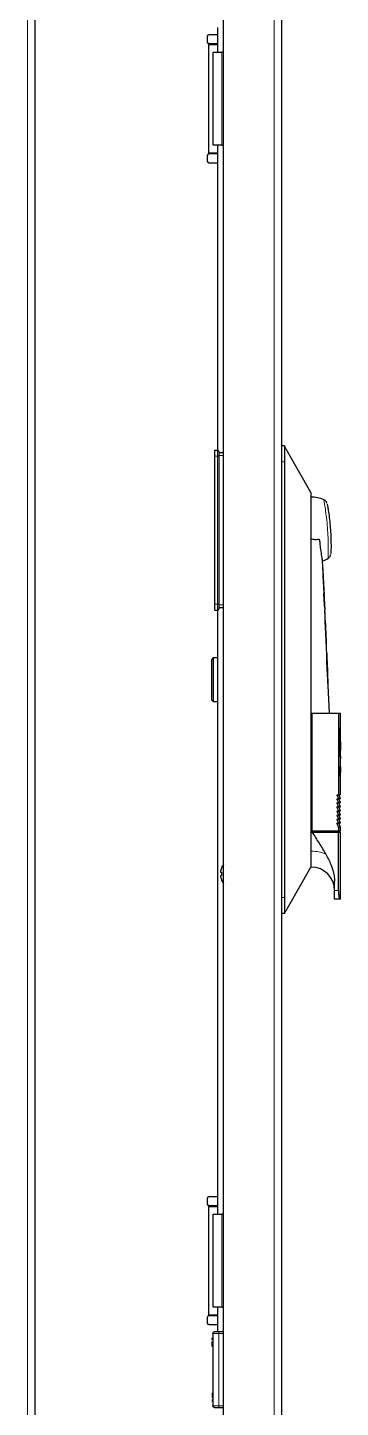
# Model space of a CAD drawing. Header units: millimetres. Extents: x -317 to 1498, y -422 to 1043.
# Drawn here: x 429.9 to 537.5, y 49.8 to 524.8 of the extents above; entities that cross this region are included whole.
import ezdxf

# ---------------------------------------------------------------- set-up
doc = ezdxf.new("R2010")
doc.units = ezdxf.units.MM

msp = doc.modelspace()

# ---------------------------------------------------------------- linework, layer by layer
at = {"color": 8, "linetype": 'Continuous', "lineweight": 18}
for p, q in [((429.95, -274.62), (429.95, 875.18)), ((514.67, -277.22), (514.67, 877.78)), ((495.22, 518.98), (495.22, 519.28)), ((495.22, 516.28), (495.22, 518.98)), ((496.77, 484.28), (496.77, 516.28)), ((495.22, 481.58), (495.22, 484.28)), ((495.22, 481.28), (495.22, 481.58)), ((494.37, 377.28), (495.27, 377.28)), ((495.27, 377.28), (495.27, 379.28)), ((495.27, 377.28), (495.67, 377.28)), ((495.27, 326.28), (495.27, 377.28)), ((497.27, 377.48), (495.67, 377.48)), ((518.27, 375.28), (517.27, 375.28)), ((494.37, 326.28), (495.27, 326.28)), ((495.27, 324.28), (495.27, 326.28)), ((495.27, 326.28), (495.67, 326.28)), ((495.67, 326.08), (497.27, 326.08)), ((532.46, 316.26), (532.45, 316.26)), ((532.5, 315.29), (532.49, 315.29)), ((527.48, 288.78), (527.48, 248.28)), ((536.83, 260.78), (537.48, 260.78)), ((527.48, 241.25), (527.27, 241.25)), ((527.48, 235.78), (527.48, 241.25)), ((518.27, 225.28), (517.27, 225.28)), ((535.48, 227.78), (536.83, 227.78)), ((495.22, 118.98), (495.22, 119.28)), ((495.22, 116.28), (495.22, 118.98)), ((496.77, 84.28), (496.77, 116.28)), ((495.22, 81.58), (495.22, 84.28)), ((495.22, 81.28), (495.22, 81.58)), ((495.67, 75.28), (497.27, 75.28)), ((495.67, 50.28), (495.67, 75.28)), ((497.27, 50.28), (495.67, 50.28))]:
    msp.add_line(p, q, dxfattribs=at)
at = {"color": 7, "linetype": 'Continuous', "lineweight": 25}
for p, q in [((432.55, -277.22), (432.55, 877.78)), ((497.27, -277.22), (497.27, 877.78)), ((517.27, 875.18), (517.27, 377.78)), ((495.27, 524.78), (495.27, 516.28)), ((491.72, 521.78), (491.72, 519.78)), ((495.27, 522.28), (492.22, 522.28)), ((492.22, 519.28), (495.27, 519.28)), ((492.22, 519.28), (492.22, 518.98)), ((492.22, 481.58), (492.22, 518.98)), ((492.22, 518.98), (495.22, 518.98)), ((494.72, 519.28), (494.72, 518.98)), ((495.22, 518.98), (495.27, 518.98)), ((493.77, 484.28), (493.77, 516.28)), ((493.77, 516.28), (496.77, 516.28)), ((497.27, 516.28), (496.77, 516.28)), ((491.72, 480.78), (491.72, 478.78)), ((495.22, 481.58), (492.22, 481.58)), ((492.22, 481.58), (492.22, 481.28)), ((495.27, 481.28), (492.22, 481.28)), ((496.77, 484.28), (493.77, 484.28)), ((494.72, 481.58), (494.72, 481.28)), ((495.27, 481.58), (495.22, 481.58)), ((495.27, 484.28), (495.27, 379.28)), ((496.77, 484.28), (497.27, 484.28)), ((492.22, 478.28), (495.27, 478.28)), ((518.27, 380.78), (517.27, 380.78)), ((494.37, 377.28), (494.37, 379.28)), ((494.37, 379.28), (495.27, 379.28)), ((494.37, 326.28), (494.37, 377.28)), ((495.67, 378.88), (495.67, 377.28)), ((495.67, 378.48), (497.27, 378.48)), ((495.67, 377.28), (495.67, 326.28)), ((517.27, 377.78), (517.27, 375.28)), ((517.27, 375.28), (517.27, 225.28)), ((518.27, 375.28), (518.27, 225.28)), ((527.27, 364.78), (519.35, 378.87)), ((527.27, 364.78), (527.27, 359.31)), ((527.27, 359.31), (527.27, 351.78)), ((527.27, 351.78), (527.27, 248.78)), ((534.21, 343.72), (534.22, 343.91)), ((531.79, 332.11), (531.39, 341.3)), ((531.51, 338.08), (531.46, 338.46)), ((531.52, 338.08), (531.47, 338.46)), ((531.47, 338.46), (531.59, 335.3)), ((531.52, 337.79), (531.51, 338.08)), ((531.52, 338.08), (531.51, 338.08)), ((531.53, 337.79), (531.52, 338.08)), ((531.53, 337.79), (531.52, 337.79)), ((531.88, 330.02), (531.78, 332.11)), ((531.79, 332.1), (531.78, 332.1)), ((532.06, 326.11), (531.83, 329.91)), ((532.04, 326.51), (531.9, 329.61)), ((531.9, 328.21), (532.14, 324.22)), ((494.37, 324.28), (494.37, 326.28)), ((494.37, 324.28), (495.27, 324.28)), ((495.27, 324.28), (495.27, 116.28)), ((495.67, 326.28), (495.67, 324.68)), ((497.27, 325.08), (495.67, 325.08)), ((532.03, 326.51), (532.06, 326.11)), ((532.1, 324.86), (532.05, 326.11)), ((532.06, 326.11), (532.05, 326.11)), ((532.08, 324.22), (532.07, 324.22)), ((532.14, 324.22), (532.08, 324.22)), ((532.23, 322), (532.13, 324.22)), ((532.17, 322), (532.17, 322.01)), ((532.17, 322), (532.17, 322)), ((532.29, 320.74), (532.24, 322)), ((532.28, 320.73), (532.28, 320.74)), ((532.39, 318.28), (532.3, 320.42)), ((532.4, 318.28), (532.39, 318.28)), ((532.6, 313.73), (532.4, 318.31)), ((532.45, 316.26), (532.49, 315.29)), ((532.46, 316.26), (532.5, 315.29)), ((532.57, 313.73), (532.56, 313.73)), ((532.69, 311.36), (532.59, 313.73)), ((532.64, 311.36), (532.64, 311.36)), ((532.81, 308.9), (532.7, 311.37)), ((532.76, 309.66), (532.77, 309.66)), ((532.77, 309.66), (532.78, 309.66)), ((532.8, 309.13), (532.79, 309.28)), ((532.82, 308.73), (532.8, 309.01)), ((493.77, 307.78), (493.27, 307.28)), ((493.27, 300.28), (493.27, 307.28)), ((495.27, 307.78), (493.77, 307.78)), ((493.77, 307.78), (493.77, 300.28)), ((532.84, 307.43), (532.82, 307.43)), ((532.85, 307.43), (532.83, 307.43)), ((532.89, 306.97), (532.84, 308.21)), ((532.87, 306.64), (532.84, 307.43)), ((532.88, 306.64), (532.85, 307.43)), ((532.86, 306.64), (532.85, 306.64)), ((532.86, 306.64), (532.88, 306.64)), ((532.87, 307.46), (532.92, 306.36)), ((532.91, 306.65), (532.89, 306.97)), ((532.95, 305.75), (532.91, 306.55)), ((533, 304.52), (532.95, 305.75)), ((493.27, 293.28), (493.27, 300.28)), ((493.77, 300.28), (493.77, 292.78)), ((533.04, 303.71), (533.02, 303.99)), ((533.05, 303.46), (533.04, 303.6)), ((533.18, 300.4), (533.06, 303.07)), ((533.06, 302.99), (533.06, 302.99)), ((533.07, 302.99), (533.07, 302.99)), ((533.18, 298.93), (533.12, 300.38)), ((533.14, 300.39), (533.13, 300.39)), ((533.26, 298.28), (533.17, 300.4)), ((533.69, 288.78), (533.27, 298.28)), ((493.27, 293.28), (493.77, 292.78)), ((493.77, 292.78), (495.27, 292.78)), ((527.27, 288.78), (527.48, 288.78)), ((527.48, 288.78), (527.72, 288.78)), ((527.72, 288.78), (527.72, 248.28)), ((527.72, 288.78), (536.83, 288.78)), ((536.83, 288.78), (536.83, 260.78)), ((536.83, 288.78), (537.48, 288.78)), ((537.48, 283.78), (537.48, 288.78)), ((537.23, 283.78), (537.48, 283.78)), ((537.23, 283.78), (537.23, 274.02)), ((537.35, 281.83), (537.35, 275.97)), ((537.36, 281.83), (537.35, 281.83)), ((537.36, 281.83), (537.36, 275.97)), ((537.36, 281.83), (537.48, 281.83)), ((537.48, 280.85), (537.41, 280.85)), ((537.41, 280.85), (537.41, 275.97)), ((537.47, 281.83), (537.47, 283.78)), ((537.47, 278.9), (537.47, 280.85)), ((537.48, 280.85), (537.48, 281.83)), ((537.36, 275.97), (537.35, 275.97)), ((537.41, 275.97), (537.36, 275.97)), ((537.46, 278.9), (537.46, 275.97)), ((537.47, 278.9), (537.46, 278.9)), ((537.47, 275.97), (537.46, 275.97)), ((537.47, 278.9), (537.47, 275.97)), ((537.47, 278.9), (537.48, 278.9)), ((537.47, 274.02), (537.47, 275.97)), ((537.48, 275.97), (537.47, 275.97)), ((537.48, 275.97), (537.48, 278.9)), ((537.41, 274.02), (537.23, 274.02)), ((537.41, 274.02), (537.41, 271.09)), ((537.48, 271.09), (537.41, 271.09)), ((537.46, 274.02), (537.46, 273.05)), ((537.47, 274.02), (537.46, 274.02)), ((537.47, 273.05), (537.46, 273.05)), ((537.47, 274.02), (537.47, 273.05)), ((537.47, 274.02), (537.48, 274.02)), ((537.47, 271.09), (537.47, 273.05)), ((537.48, 273.05), (537.47, 273.05)), ((537.48, 273.05), (537.48, 274.02)), ((537.48, 270.22), (537.48, 271.09)), ((537.37, 270.22), (537.23, 270.22)), ((537.23, 270.22), (537.23, 267.25)), ((537.23, 267.25), (537.3, 267.25)), ((537.29, 269.72), (537.29, 268.93)), ((537.3, 269.72), (537.29, 269.72)), ((537.3, 268.93), (537.29, 268.93)), ((537.29, 268.43), (537.29, 267.25)), ((537.3, 268.43), (537.29, 268.43)), ((537.3, 269.72), (537.3, 268.93)), ((537.3, 269.72), (537.36, 269.72)), ((537.36, 268.93), (537.3, 268.93)), ((537.3, 268.43), (537.3, 267.25)), ((537.3, 268.43), (537.35, 268.43)), ((537.38, 267.25), (537.4, 267.25)), ((537.4, 268.69), (537.39, 268.69)), ((537.39, 267.25), (537.43, 267.25)), ((537.43, 269.38), (537.42, 269.38)), ((537.43, 268.04), (537.42, 268.04)), ((537.42, 267.68), (537.42, 267.67)), ((537.43, 267.68), (537.42, 267.68)), ((537.43, 267.67), (537.42, 267.67)), ((537.42, 267.34), (537.42, 267.25)), ((537.43, 267.34), (537.42, 267.34)), ((537.43, 267.68), (537.43, 267.67)), ((537.43, 267.34), (537.43, 267.25)), ((537.47, 270.22), (537.44, 267.25)), ((537.44, 267.25), (537.47, 267.25)), ((537.46, 268.35), (537.47, 269.62)), ((537.47, 268.35), (537.46, 268.35)), ((537.46, 267.25), (537.46, 267.86)), ((537.47, 267.86), (537.46, 267.86)), ((537.48, 270.22), (537.47, 270.22)), ((537.47, 268.35), (537.48, 269.62)), ((537.48, 269.62), (537.47, 269.62)), ((537.47, 267.86), (537.47, 268.68)), ((537.47, 268.35), (537.48, 268.35)), ((537.47, 267.86), (537.48, 267.86)), ((537.47, 267.25), (537.47, 267.86)), ((537.48, 269.59), (537.48, 270.22)), ((537.48, 269.62), (537.48, 268.35)), ((537.48, 260.78), (537.48, 267.86)), ((536.29, 260.68), (536.72, 260.68)), ((536.29, 259.28), (536.72, 259.28)), ((536.29, 257.88), (536.72, 257.88)), ((537.38, 260.68), (536.72, 260.68)), ((537.38, 259.28), (536.72, 259.28)), ((537.38, 257.88), (536.72, 257.88)), ((537.48, 259.38), (536.83, 259.38)), ((537.48, 257.98), (536.83, 257.98)), ((537.48, 256.58), (536.83, 256.58)), ((537.48, 259.38), (536.98, 260.68)), ((537.48, 257.98), (536.98, 259.28)), ((537.48, 256.58), (536.98, 257.88)), ((536.29, 256.48), (536.72, 256.48)), ((536.29, 255.08), (536.72, 255.08)), ((536.29, 253.68), (536.72, 253.68)), ((536.29, 252.28), (536.72, 252.28)), ((537.38, 256.48), (536.72, 256.48)), ((537.38, 255.08), (536.72, 255.08)), ((537.38, 253.68), (536.72, 253.68)), ((537.38, 252.28), (536.72, 252.28)), ((537.48, 255.18), (536.83, 255.18)), ((537.48, 253.78), (536.83, 253.78)), ((537.48, 252.38), (536.83, 252.38)), ((537.48, 255.18), (536.98, 256.48)), ((537.48, 253.78), (536.98, 255.08)), ((537.48, 252.38), (536.98, 253.68)), ((537.48, 250.98), (536.98, 252.28)), ((527.27, 248.78), (527.27, 247.78)), ((527.27, 248.28), (527.48, 248.28)), ((527.48, 247.78), (527.27, 247.78)), ((527.48, 248.28), (527.72, 248.28)), ((527.48, 247.78), (527.72, 247.78)), ((527.72, 248.28), (536.83, 248.28)), ((527.72, 247.78), (536.83, 247.78)), ((535.48, 247.78), (535.46, 248.28)), ((536.29, 250.88), (536.72, 250.88)), ((537.38, 250.88), (536.72, 250.88)), ((537.48, 250.98), (536.83, 250.98)), ((536.83, 249.58), (536.83, 248.28)), ((537.48, 249.58), (536.83, 249.58)), ((536.83, 248.28), (537.48, 248.28)), ((536.83, 227.78), (536.83, 247.78)), ((536.83, 247.78), (537.48, 247.78)), ((537.48, 249.58), (536.98, 250.88)), ((537.48, 248.28), (537.48, 249.58)), ((537.48, 224.78), (537.48, 247.78)), ((527.27, 241.25), (527.27, 235.78)), ((496.25, 234.06), (496.56, 233.98)), ((496.56, 232.89), (496.25, 232.8)), ((496.56, 235.43), (496.56, 235.35)), ((496.56, 233.98), (496.56, 232.89)), ((519.35, 221.7), (527.27, 235.78)), ((527.27, 235.78), (527.48, 235.78)), ((496.56, 231.51), (496.56, 231.44)), ((535.48, 227.78), (535.48, 230.87)), ((517.27, 225.28), (517.27, 222.78)), ((537.2, 224.78), (535.48, 224.78)), ((537.48, 224.78), (537.2, 224.78)), ((517.27, 222.78), (517.27, -274.62)), ((518.27, 219.78), (517.27, 219.78)), ((491.72, 121.78), (491.72, 119.78)), ((495.27, 122.28), (492.22, 122.28)), ((492.22, 119.28), (495.27, 119.28)), ((492.22, 119.28), (492.22, 118.98)), ((492.22, 81.58), (492.22, 118.98)), ((492.22, 118.98), (495.22, 118.98)), ((494.72, 119.28), (494.72, 118.98)), ((495.22, 118.98), (495.27, 118.98)), ((493.77, 116.28), (496.77, 116.28)), ((493.77, 84.28), (493.77, 116.28)), ((497.27, 116.28), (496.77, 116.28)), ((491.72, 80.78), (491.72, 78.78)), ((495.22, 81.58), (492.22, 81.58)), ((492.22, 81.58), (492.22, 81.28)), ((495.27, 81.28), (492.22, 81.28)), ((496.77, 84.28), (493.77, 84.28)), ((494.72, 81.58), (494.72, 81.28)), ((495.27, 81.58), (495.22, 81.58)), ((495.27, 84.28), (495.27, 75.78)), ((496.77, 84.28), (497.27, 84.28)), ((492.22, 78.28), (495.27, 78.28)), ((493.67, 75.28), (493.67, 50.28)), ((497.27, 75.78), (495.67, 75.78)), ((495.67, 49.78), (497.27, 49.78))]:
    msp.add_line(p, q, dxfattribs=at)
at = {"color": 7, "linetype": 'Continuous', "lineweight": 25, "flags": 128}
for points in [[(531.83, 329.91), (531.87, 328.96), (531.9, 328.21)], [(532.08, 324.22), (532.13, 322.98), (532.17, 322)], [(532.45, 315.6), (532.56, 313.23), (532.64, 311.36)], [(532.49, 315.29), (532.53, 314.41), (532.56, 313.73)], [(532.5, 315.29), (532.54, 314.41), (532.57, 313.73)], [(532.84, 306.78), (533.03, 302.38), (533.18, 298.93)], [(533.13, 300.39), (532.97, 303.89), (532.85, 306.64)], [(533.14, 300.39), (532.98, 303.89), (532.86, 306.64)], [(537.39, 267.95), (537.39, 267.77), (537.39, 267.63)], [(537.42, 267.68), (537.42, 267.89), (537.42, 268.04)], [(537.43, 267.68), (537.43, 267.89), (537.43, 268.04)]]:
    msp.add_lwpolyline(points, dxfattribs=at)
at = {"color": 7, "linetype": 'Continuous', "lineweight": 25}
for centre, radius, start, end in [((492.22, 521.78), 0.5, 90, 180), ((492.22, 519.78), 0.5, 180, 270), ((492.22, 480.78), 0.5, 90, 180), ((492.22, 478.78), 0.5, 180, 270), ((495.27, 378.88), 0.4, 0, 90), ((527.27, 351.78), 11.4, 66.3755, 90), ((527.27, 351.78), 11.4, 291.3621, 301.7163), ((495.27, 324.68), 0.4, 270, 0), ((537.38, 260.78), 0.1, 270, 0), ((537.38, 259.38), 0.1, 270, 0), ((537.38, 257.98), 0.1, 270, 0), ((537.38, 256.58), 0.1, 270, 0), ((537.38, 255.18), 0.1, 270, 0), ((537.38, 253.78), 0.1, 270, 0), ((537.38, 252.38), 0.1, 270, 0), ((537.38, 250.98), 0.1, 270, 0), ((501.66, 233.44), 5.45, 159.4225, 173.4124), ((501.66, 233.43), 5.45, 186.5876, 200.5775), ((501.52, 233.43), 5.35, 142.6001, 158.0913), ((527.48, 227.78), 8, 0, 90), ((501.52, 233.43), 5.35, 201.9087, 217.3999), ((492.22, 121.78), 0.5, 90, 180), ((492.22, 119.78), 0.5, 180, 270), ((492.22, 80.78), 0.5, 90, 180), ((492.22, 78.78), 0.5, 180, 270)]:
    msp.add_arc(centre, radius, start, end, dxfattribs=at)
at = {"color": 8, "linetype": 'Continuous', "lineweight": 18}
msp.add_arc((527.63, 229.19), 12.07, 66.2895, 90.7132, dxfattribs=at)
at = {"color": 7, "linetype": 'Continuous', "lineweight": 25}
for points, knots in [([(518.27, 380.78), (518.27, 380.72), (518.27, 380.6), (518.27, 379.65), (518.27, 378.26), (518.27, 376.71), (518.27, 375.69), (518.27, 375.28)], [0, 0, 0, 0, 0.214694, 0.429388, 0.644082, 0.858775, 1, 1, 1, 1]), ([(519.35, 378.86), (519.16, 379.17), (518.8, 379.75), (518.45, 380.45), (518.28, 380.79)], [0, 0, 0, 0, 0.5253232, 1, 1, 1, 1]), ([(532.9, 361.02), (532.88, 361.08), (532.82, 361.26), (532.64, 361.57), (532.33, 361.94), (532.02, 362.11), (531.85, 362.21)], [0, 0, 0, 0, 0.124152, 0.341643, 0.649974, 1, 1, 1, 1]), ([(532.98, 360.68), (532.97, 360.71), (532.96, 360.8), (533.05, 360.29), (533.25, 359.1), (533.59, 356.88), (533.9, 354.12), (534.14, 351.17), (534.25, 348.39), (534.27, 346.07), (534.24, 344.44), (534.21, 343.78), (534.21, 343.73), (534.21, 343.72)], [0, 0, 0, 0, 0.030403, 0.098769, 0.206023, 0.316924, 0.429796, 0.54227, 0.652144, 0.75822, 0.860909, 0.962167, 1, 1, 1, 1]), ([(531.37, 341.3), (531.37, 341.29), (531.38, 341.27), (531.13, 342.63), (530.81, 344.82), (530.52, 346.89), (530.45, 348.12), (530.21, 348.49), (530.14, 348.54), (530.08, 348.57), (529.95, 348.55), (529.51, 348.48), (528.58, 348.45), (527.77, 348.66), (527.29, 348.78)], [0, 0, 0, 0, 0.142012, 0.367407, 0.591524, 0.739403, 0.813293, 0.820175, 0.825597, 0.829287, 0.833027, 0.848744, 0.911869, 1, 1, 1, 1]), ([(533.27, 342.11), (533.35, 342.16), (533.57, 342.28), (533.82, 342.58), (534.03, 342.92), (534.13, 343.2), (534.17, 343.36), (534.18, 343.42)], [0, 0, 0, 0, 0.1747015, 0.4583416, 0.6963812, 0.8885007, 1, 1, 1, 1]), ([(531.62, 335.36), (531.6, 335.8), (531.56, 336.67), (531.54, 337.42), (531.53, 337.79)], [0, 0, 0, 0, 0.500963, 1, 1, 1, 1]), ([(531.59, 335.3), (531.62, 334.71), (531.67, 333.53), (531.76, 331.82), (531.84, 330.51), (531.89, 329.86), (531.9, 329.63), (531.9, 329.6), (531.9, 329.59)], [0, 0, 0, 0, 0.250282, 0.499393, 0.748791, 0.874699, 0.937286, 1, 1, 1, 1]), ([(531.79, 332.1), (531.79, 332.12), (531.79, 332.15), (531.78, 332.41), (531.75, 332.76), (531.72, 333.35), (531.67, 334.23), (531.63, 334.98), (531.62, 335.36)], [0, 0, 0, 0, 0.124416, 0.248357, 0.373982, 0.500169, 0.7494, 1, 1, 1, 1]), ([(532.29, 320.71), (532.29, 320.75), (532.29, 320.83), (532.29, 320.5), (532.3, 319.9), (532.32, 319.39), (532.32, 319.13)], [0, 0, 0, 0, 0.248736, 0.498686, 0.748107, 1, 1, 1, 1]), ([(532.32, 319.13), (532.33, 318.86), (532.35, 318.31), (532.39, 317.11), (532.43, 316.2), (532.45, 315.6)], [0, 0, 0, 0, 0.249362, 0.499672, 1, 1, 1, 1]), ([(532.39, 318.28), (532.39, 318.27), (532.39, 318.26), (532.39, 318.08), (532.39, 317.83), (532.4, 317.48), (532.42, 316.95), (532.44, 316.54), (532.45, 316.26)], [0, 0, 0, 0, 0.249432, 0.37514, 0.499356, 0.623458, 0.749245, 1, 1, 1, 1]), ([(532.4, 318.28), (532.4, 318.27), (532.4, 318.26), (532.4, 318.08), (532.4, 317.83), (532.41, 317.48), (532.43, 316.95), (532.45, 316.54), (532.46, 316.26)], [0, 0, 0, 0, 0.249432, 0.37514, 0.499356, 0.623458, 0.749245, 1, 1, 1, 1]), ([(532.79, 309.28), (532.79, 309.22), (532.8, 309.09), (532.81, 308.68), (532.83, 308.05), (532.86, 307.22), (532.89, 306.65), (532.9, 306.36)], [0, 0, 0, 0, 0.1246, 0.248977, 0.500405, 0.749333, 1, 1, 1, 1]), ([(532.91, 306.36), (532.89, 306.88), (532.86, 307.66), (532.82, 308.62), (532.81, 308.96), (532.8, 309.13)], [0, 0, 0, 0, 0.4989654, 0.749922, 1, 1, 1, 1]), ([(532.92, 306.36), (532.9, 306.78), (532.87, 307.42), (532.84, 308.21), (532.82, 308.56), (532.82, 308.73)], [0, 0, 0, 0, 0.50146, 0.750257, 1, 1, 1, 1]), ([(532.83, 307.43), (532.83, 307.42), (532.83, 307.4), (532.83, 307.25), (532.83, 307.07), (532.83, 306.91), (532.84, 306.82), (532.84, 306.78)], [0, 0, 0, 0, 0.249445, 0.498999, 0.74851, 0.873859, 1, 1, 1, 1]), ([(532.9, 306.36), (532.91, 306.08), (532.94, 305.52), (532.98, 304.7), (533.01, 304.08), (533.04, 303.66), (533.04, 303.53), (533.05, 303.46)], [0, 0, 0, 0, 0.2487307, 0.4973773, 0.750528, 0.8752331, 1, 1, 1, 1]), ([(533.04, 303.6), (533.03, 303.77), (533.02, 304.12), (532.97, 305.07), (532.93, 305.85), (532.91, 306.36)], [0, 0, 0, 0, 0.249575, 0.500842, 1, 1, 1, 1]), ([(532.92, 306.36), (532.94, 305.98), (532.96, 305.51), (532.98, 305.08), (532.98, 305)], [0, 0, 0, 0, 0.802786, 1, 1, 1, 1]), ([(533.02, 303.99), (533.02, 304.16), (533, 304.51), (532.97, 305.31), (532.94, 305.94), (532.92, 306.36)], [0, 0, 0, 0, 0.2508953, 0.500775, 1, 1, 1, 1]), ([(533.05, 303.43), (533.05, 303.36), (533.06, 303.17), (533.06, 303.07), (533.07, 302.99)], [0, 0, 0, 0, 0.3349706, 1, 1, 1, 1]), ([(533.18, 298.93), (533.18, 298.89), (533.19, 298.8), (533.2, 298.64), (533.21, 298.46), (533.22, 298.31), (533.23, 298.29), (533.23, 298.28)], [0, 0, 0, 0, 0.125388, 0.250591, 0.500192, 0.749805, 1, 1, 1, 1]), ([(537.35, 268.43), (537.36, 268.43), (537.37, 268.42), (537.38, 268.36), (537.38, 268.3), (537.39, 268.19), (537.39, 268.07), (537.39, 267.98), (537.39, 267.95)], [0, 0, 0, 0, 0.362307, 0.499762, 0.603895, 0.707751, 0.888159, 1, 1, 1, 1]), ([(537.42, 269.38), (537.42, 269.46), (537.42, 269.61), (537.42, 269.83), (537.41, 269.99), (537.39, 270.2), (537.37, 270.21), (537.36, 270.22)], [0, 0, 0, 0, 0.125885, 0.250002, 0.375256, 0.501237, 1, 1, 1, 1]), ([(537.36, 269.72), (537.37, 269.72), (537.38, 269.71), (537.39, 269.61), (537.39, 269.52), (537.39, 269.42), (537.39, 269.36), (537.39, 269.32)], [0, 0, 0, 0, 0.464779, 0.639498, 0.766783, 0.894486, 1, 1, 1, 1]), ([(537.39, 269.32), (537.39, 269.28), (537.39, 269.2), (537.39, 269.1), (537.39, 269.02), (537.38, 268.93), (537.37, 268.93), (537.36, 268.93)], [0, 0, 0, 0, 0.144848, 0.259554, 0.374146, 0.548842, 1, 1, 1, 1]), ([(537.43, 269.38), (537.43, 269.48), (537.43, 269.64), (537.42, 269.85), (537.42, 270.02), (537.4, 270.2), (537.38, 270.21), (537.37, 270.22)], [0, 0, 0, 0, 0.149141, 0.264134, 0.378852, 0.560232, 1, 1, 1, 1]), ([(537.39, 268.69), (537.4, 268.71), (537.41, 268.76), (537.41, 268.88), (537.42, 269.01), (537.42, 269.17), (537.42, 269.3), (537.42, 269.38)], [0, 0, 0, 0, 0.249783, 0.499064, 0.624235, 0.749653, 1, 1, 1, 1]), ([(537.42, 268.04), (537.42, 268.12), (537.41, 268.23), (537.41, 268.38), (537.41, 268.48), (537.41, 268.56), (537.4, 268.64), (537.4, 268.67), (537.39, 268.69)], [0, 0, 0, 0, 0.250367, 0.375745, 0.500635, 0.625633, 0.750126, 1, 1, 1, 1]), ([(537.39, 267.63), (537.39, 267.6), (537.39, 267.53), (537.39, 267.4), (537.39, 267.31), (537.39, 267.26), (537.39, 267.25)], [0, 0, 0, 0, 0.2561394, 0.5126978, 0.9190221, 1, 1, 1, 1]), ([(537.4, 268.69), (537.41, 268.72), (537.42, 268.77), (537.42, 268.94), (537.43, 269.13), (537.43, 269.29), (537.43, 269.37), (537.43, 269.38)], [0, 0, 0, 0, 0.331473, 0.546481, 0.762526, 0.960277, 1, 1, 1, 1]), ([(537.43, 268.04), (537.43, 268.15), (537.42, 268.31), (537.42, 268.5), (537.41, 268.62), (537.41, 268.66), (537.4, 268.69)], [0, 0, 0, 0, 0.336422, 0.52346, 0.710673, 1, 1, 1, 1]), ([(537.42, 267.34), (537.42, 267.35), (537.42, 267.36), (537.42, 267.4), (537.42, 267.51), (537.42, 267.61), (537.42, 267.67)], [0, 0, 0, 0, 0.1253633, 0.2500316, 0.4996752, 1, 1, 1, 1]), ([(537.43, 267.34), (537.43, 267.35), (537.43, 267.38), (537.43, 267.46), (537.43, 267.56), (537.43, 267.64), (537.43, 267.67)], [0, 0, 0, 0, 0.20263, 0.420406, 0.728008, 1, 1, 1, 1]), ([(536.82, 259.38), (536.73, 259.6), (536.6, 259.92), (536.42, 260.36), (536.33, 260.57), (536.29, 260.68)], [0, 0, 0, 0, 0.499993, 0.749996, 1, 1, 1, 1]), ([(536.82, 257.98), (536.73, 258.2), (536.6, 258.52), (536.42, 258.96), (536.33, 259.17), (536.29, 259.28)], [0, 0, 0, 0, 0.499993, 0.749996, 1, 1, 1, 1]), ([(536.82, 256.58), (536.73, 256.8), (536.6, 257.12), (536.42, 257.56), (536.33, 257.77), (536.29, 257.88)], [0, 0, 0, 0, 0.499993, 0.749996, 1, 1, 1, 1]), ([(536.72, 260.68), (536.73, 260.68), (536.76, 260.69), (536.8, 260.71), (536.82, 260.74), (536.82, 260.77), (536.83, 260.78), (536.83, 260.78)], [0, 0, 0, 0, 0.295691, 0.568687, 0.759853, 0.951912, 1, 1, 1, 1]), ([(536.72, 259.28), (536.73, 259.28), (536.76, 259.29), (536.8, 259.31), (536.82, 259.34), (536.82, 259.37), (536.83, 259.38), (536.83, 259.38)], [0, 0, 0, 0, 0.295691, 0.568687, 0.759853, 0.951912, 1, 1, 1, 1]), ([(536.72, 257.88), (536.73, 257.88), (536.76, 257.89), (536.8, 257.91), (536.82, 257.94), (536.82, 257.97), (536.83, 257.98), (536.83, 257.98)], [0, 0, 0, 0, 0.2956914, 0.5686867, 0.7598531, 0.9519121, 1, 1, 1, 1]), ([(536.72, 256.48), (536.73, 256.48), (536.76, 256.49), (536.8, 256.51), (536.82, 256.54), (536.82, 256.57), (536.83, 256.58), (536.83, 256.58)], [0, 0, 0, 0, 0.2956914, 0.5686867, 0.7598531, 0.9519121, 1, 1, 1, 1]), ([(536.82, 255.18), (536.73, 255.4), (536.6, 255.72), (536.42, 256.16), (536.33, 256.37), (536.29, 256.48)], [0, 0, 0, 0, 0.499993, 0.749996, 1, 1, 1, 1]), ([(536.82, 253.78), (536.73, 254), (536.6, 254.32), (536.42, 254.76), (536.33, 254.97), (536.29, 255.08)], [0, 0, 0, 0, 0.4999933, 0.7499958, 1, 1, 1, 1]), ([(536.82, 252.38), (536.73, 252.6), (536.6, 252.92), (536.42, 253.36), (536.33, 253.57), (536.29, 253.68)], [0, 0, 0, 0, 0.499993, 0.749996, 1, 1, 1, 1]), ([(536.82, 250.98), (536.73, 251.2), (536.6, 251.52), (536.42, 251.96), (536.33, 252.17), (536.29, 252.28)], [0, 0, 0, 0, 0.499993, 0.749996, 1, 1, 1, 1]), ([(536.72, 255.08), (536.73, 255.08), (536.76, 255.09), (536.8, 255.11), (536.82, 255.14), (536.82, 255.17), (536.83, 255.18), (536.83, 255.18)], [0, 0, 0, 0, 0.295691, 0.568687, 0.759853, 0.951912, 1, 1, 1, 1]), ([(536.72, 253.68), (536.73, 253.68), (536.76, 253.69), (536.8, 253.71), (536.82, 253.74), (536.82, 253.77), (536.83, 253.78), (536.83, 253.78)], [0, 0, 0, 0, 0.295691, 0.568687, 0.759853, 0.951912, 1, 1, 1, 1]), ([(536.72, 252.28), (536.73, 252.28), (536.76, 252.29), (536.8, 252.31), (536.82, 252.34), (536.82, 252.37), (536.83, 252.38), (536.83, 252.38)], [0, 0, 0, 0, 0.295691, 0.568687, 0.759853, 0.951912, 1, 1, 1, 1]), ([(527.27, 247.78), (527.27, 246.65), (527.27, 244.31), (527.27, 242.29), (527.27, 241.25)], [0, 0, 0, 0, 0.484389, 1, 1, 1, 1]), ([(527.72, 247.78), (528.54, 246.54), (530.19, 244.05), (531.72, 241.51), (532.48, 240.23)], [0, 0, 0, 0, 0.499713, 1, 1, 1, 1]), ([(536.82, 249.58), (536.73, 249.8), (536.6, 250.12), (536.42, 250.56), (536.33, 250.77), (536.29, 250.88)], [0, 0, 0, 0, 0.499993, 0.749996, 1, 1, 1, 1]), ([(536.72, 250.88), (536.73, 250.88), (536.76, 250.89), (536.8, 250.91), (536.82, 250.94), (536.82, 250.97), (536.83, 250.98), (536.83, 250.98)], [0, 0, 0, 0, 0.295691, 0.568687, 0.759853, 0.951912, 1, 1, 1, 1]), ([(532.48, 240.23), (533.09, 239.06), (534.33, 236.69), (535.34, 233.49), (535.45, 231.49), (535.48, 230.87)], [0, 0, 0, 0, 0.401015, 0.812371, 1, 1, 1, 1]), ([(518.27, 225.28), (518.27, 224.66), (518.27, 223.43), (518.27, 221.78), (518.27, 220.53), (518.27, 219.88), (518.27, 219.81), (518.27, 219.78)], [0, 0, 0, 0, 0.21469, 0.42938, 0.644073, 0.858767, 1, 1, 1, 1]), ([(535.48, 224.78), (535.48, 224.82), (535.48, 224.9), (535.48, 225.5), (535.48, 226.37), (535.48, 227.19), (535.48, 227.66), (535.48, 227.78)], [0, 0, 0, 0, 0.244194, 0.488981, 0.716656, 0.923156, 1, 1, 1, 1]), ([(536.83, 227.78), (536.83, 227.49), (536.84, 226.89), (536.9, 226.1), (536.98, 225.43), (537.08, 224.94), (537.16, 224.79), (537.2, 224.78), (537.2, 224.78)], [0, 0, 0, 0, 0.169896, 0.33938, 0.519039, 0.726848, 0.970472, 1, 1, 1, 1]), ([(518.28, 219.78), (518.45, 220.11), (518.8, 220.81), (519.16, 221.39), (519.35, 221.69)], [0, 0, 0, 0, 0.47459, 1, 1, 1, 1]), ([(493.37, 73.29), (493.37, 73.34), (493.37, 73.42), (493.37, 73.51), (493.37, 73.6), (493.37, 73.73), (493.37, 73.76), (493.37, 73.78)], [0, 0, 0, 0, 0.1246927, 0.1871822, 0.2497734, 0.5000394, 1, 1, 1, 1]), ([(493.37, 73.08), (493.37, 73.08), (493.37, 73.08), (493.37, 73.09), (493.37, 73.1), (493.37, 73.13), (493.37, 73.17), (493.37, 73.21), (493.37, 73.25), (493.37, 73.27), (493.37, 73.29)], [0, 0, 0, 0, 0.128825, 0.180169, 0.243397, 0.36986, 0.499864, 0.749649, 0.843476, 1, 1, 1, 1]), ([(493.37, 71.57), (493.37, 71.65), (493.37, 71.8), (493.37, 72.02), (493.37, 72.2), (493.37, 72.37), (493.37, 72.47), (493.37, 72.48), (493.37, 72.49)], [0, 0, 0, 0, 0.125049, 0.249886, 0.370856, 0.49982, 0.749609, 1, 1, 1, 1]), ([(493.37, 70.72), (493.37, 70.73), (493.37, 70.74), (493.37, 70.83), (493.37, 70.92), (493.37, 71.05), (493.37, 71.26), (493.37, 71.45), (493.37, 71.57)], [0, 0, 0, 0, 0.25007, 0.379181, 0.500499, 0.62417, 0.750842, 1, 1, 1, 1]), ([(493.37, 54.84), (493.37, 54.83), (493.37, 54.82), (493.37, 54.74), (493.37, 54.64), (493.37, 54.51), (493.37, 54.3), (493.37, 54.12), (493.37, 54)], [0, 0, 0, 0, 0.25007, 0.379559, 0.500499, 0.624556, 0.750843, 1, 1, 1, 1]), ([(493.37, 54), (493.37, 53.96), (493.37, 53.88), (493.37, 53.73), (493.37, 53.54), (493.37, 53.36), (493.37, 53.2), (493.37, 53.09), (493.37, 53.08), (493.37, 53.08)], [0, 0, 0, 0, 0.062637, 0.125278, 0.250072, 0.374841, 0.499994, 0.749696, 1, 1, 1, 1]), ([(493.37, 52.49), (493.37, 52.49), (493.37, 52.48), (493.37, 52.47), (493.37, 52.46), (493.37, 52.44), (493.37, 52.38), (493.37, 52.32), (493.37, 52.28)], [0, 0, 0, 0, 0.13107, 0.182437, 0.243796, 0.371388, 0.500442, 1, 1, 1, 1]), ([(493.37, 52.28), (493.37, 52.25), (493.37, 52.2), (493.37, 52.12), (493.37, 52.05), (493.37, 51.96), (493.37, 51.83), (493.37, 51.8), (493.37, 51.78)], [0, 0, 0, 0, 0.062686, 0.125173, 0.187628, 0.250185, 0.500314, 1, 1, 1, 1])]:
    msp.add_open_spline(points, degree=3, knots=knots, dxfattribs=at)
at = {"color": 8, "linetype": 'Continuous', "lineweight": 18}
for points, knots in [([(533.27, 342.08), (533.27, 342.1), (533.27, 342.16), (533.29, 342.93), (533.33, 344.85), (533.31, 347.6), (533.17, 350.89), (532.9, 354.39), (532.52, 357.65), (532.13, 360.29), (531.89, 361.69), (531.78, 362.28), (531.8, 362.17), (531.8, 362.14)], [0, 0, 0, 0, 0.038287, 0.14055, 0.24357, 0.349125, 0.457771, 0.568766, 0.680522, 0.791151, 0.899049, 0.96816, 1, 1, 1, 1]), ([(527.48, 241.25), (527.48, 241.25), (527.48, 241.34), (527.48, 241.93), (527.48, 243.08), (527.48, 244.79), (527.48, 246.37), (527.48, 247.38), (527.48, 247.78)], [0, 0, 0, 0, 0.000009, 0.046134, 0.306129, 0.566528, 0.826701, 1, 1, 1, 1])]:
    msp.add_open_spline(points, degree=3, knots=knots, dxfattribs=at)
at = {"color": 7, "linetype": 'Continuous', "lineweight": 25}
for points in [[(493.67, 75.28), (493.68, 75.35), (493.69, 75.48), (493.81, 75.64), (493.98, 75.76), (494.11, 75.77), (494.17, 75.78)], [(495.67, 75.78), (495.48, 75.78), (495.08, 75.78), (494.59, 75.78), (494.24, 75.78), (494.19, 75.78), (494.17, 75.78)], [(494.17, 49.78), (494.11, 49.79), (493.98, 49.8), (493.81, 49.92), (493.69, 50.09), (493.68, 50.22), (493.67, 50.28)], [(494.17, 49.78), (494.19, 49.78), (494.24, 49.78), (494.59, 49.78), (495.08, 49.78), (495.48, 49.78), (495.67, 49.78)]]:
    msp.add_open_spline(points, degree=3, dxfattribs=at)
at = {"color": 8, "linetype": 'Continuous', "lineweight": 18}
for points in [[(495.67, 75.28), (495.41, 75.28), (494.89, 75.28), (494.23, 75.28), (493.76, 75.28), (493.7, 75.28), (493.67, 75.28)], [(495.67, 75.78), (495.67, 75.77), (495.67, 75.76), (495.67, 75.64), (495.67, 75.48), (495.67, 75.35), (495.67, 75.28)], [(493.67, 50.28), (493.7, 50.28), (493.76, 50.28), (494.23, 50.28), (494.89, 50.28), (495.41, 50.28), (495.67, 50.28)], [(495.67, 50.28), (495.67, 50.22), (495.67, 50.09), (495.67, 49.92), (495.67, 49.8), (495.67, 49.79), (495.67, 49.78)]]:
    msp.add_open_spline(points, degree=3, dxfattribs=at)

doc.saveas('drawing.dxf')
